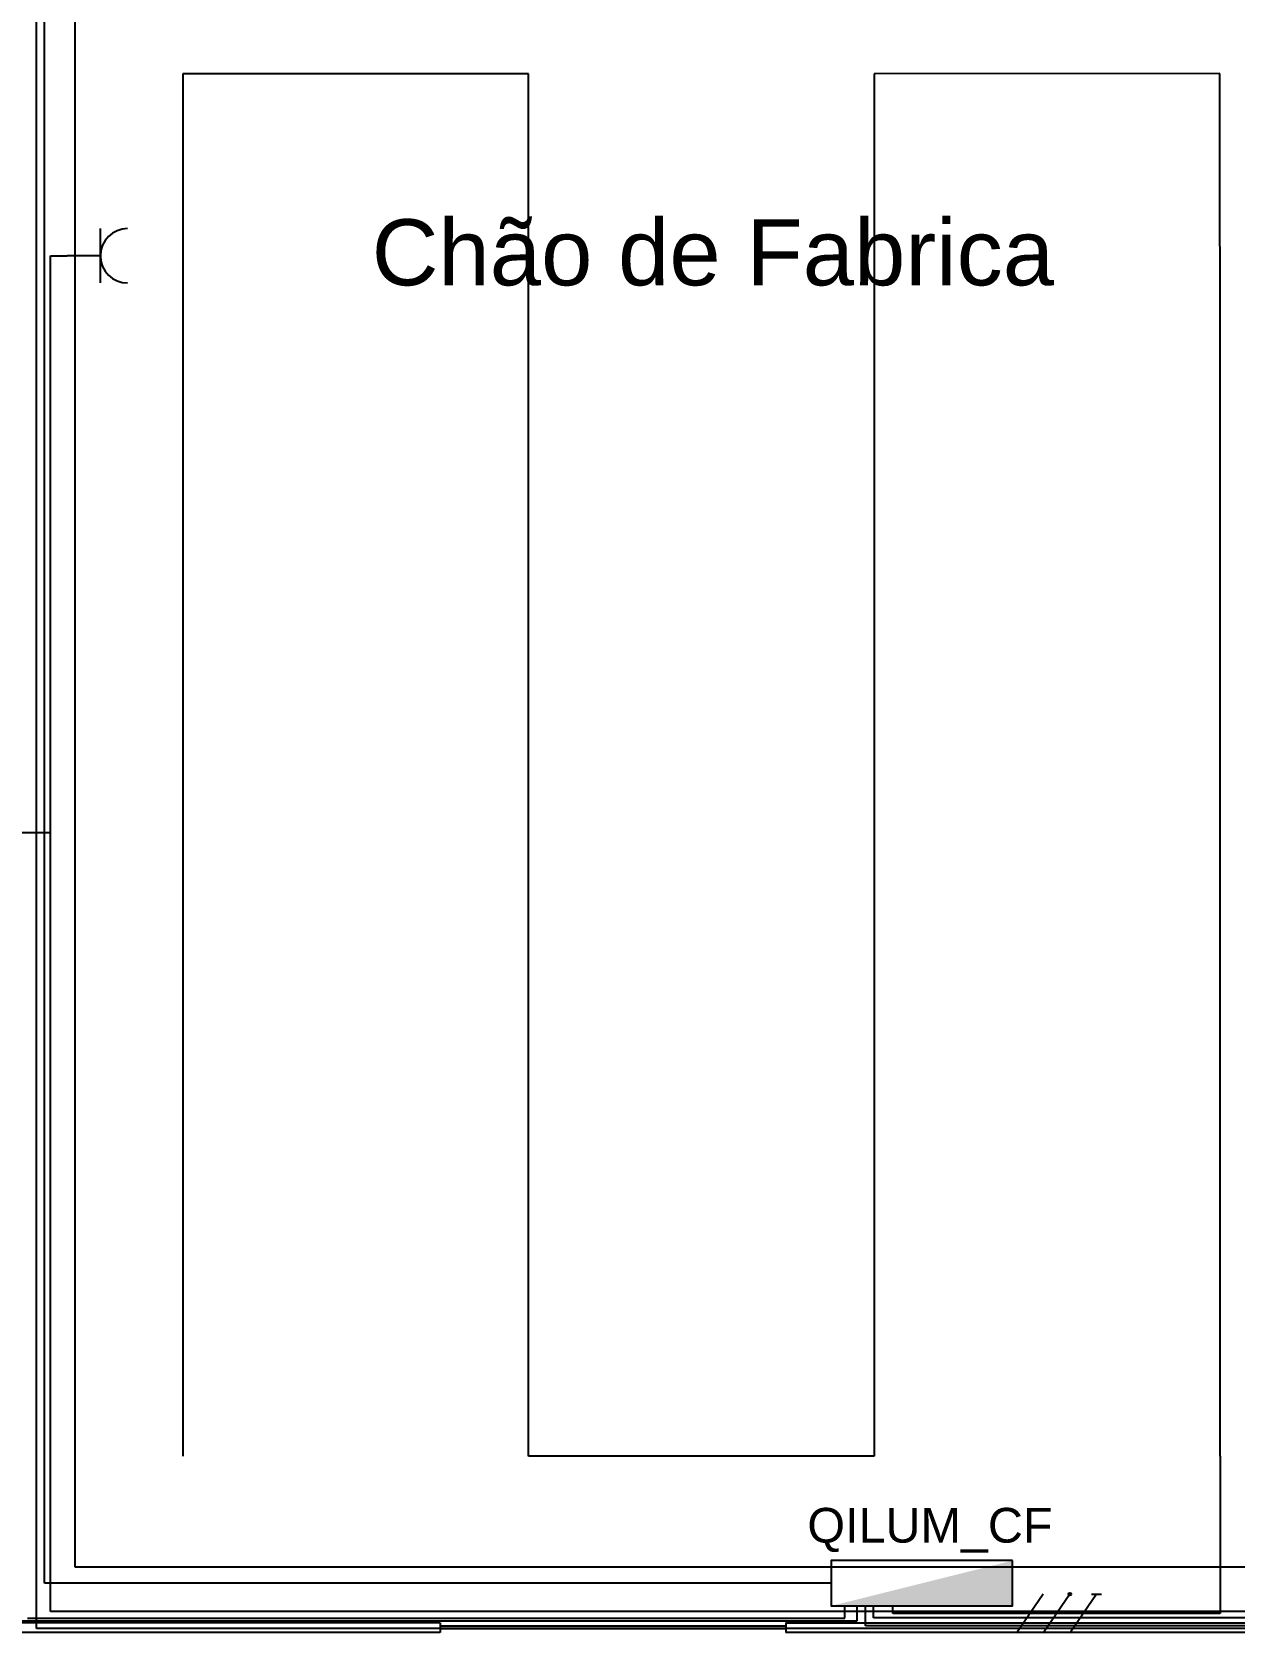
# Model space of a CAD drawing. Header units: millimetres. Extents: x 1250 to 123363, y -1319 to 61624.
# Drawn here: x 16588 to 33984, y 1253 to 24413 of the extents above; entities that cross this region are included whole.
import ezdxf

# ---------------------------------------------------------------- set-up
doc = ezdxf.new("R2010")
doc.units = ezdxf.units.MM
for name, color, linetype in [('Iluminacao', 50, 'Continuous'), ('Iluminação', 50, 'Continuous'), ('NomeDivisoes', 7, 'Continuous'), ('Planta', 7, 'Continuous'), ('Tomadas', 10, 'Continuous')]:
    doc.layers.add(name, color=color, linetype=linetype)
doc.styles.get("Standard").update_dxf_attribs({"font": 'arial.ttf'})

# ---------------------------------------------------------------- blocks, each defined once
blk = doc.blocks.new('3')
at = {"layer": 'Iluminação', "ltscale": 10}
h = blk.add_hatch(color=3, dxfattribs=at)
h.dxf.hatch_style = 1
h.paths.add_polyline_path([(0.0296, 0.0479, 1), (0.0359, 0.0479, 1)])
at = {"layer": 'Iluminação', "color": 3}
for p, q in [((-0.033, 0.0479), (-0.0985, -0.0479)), ((0.0328, 0.0479), (-0.0328, -0.0479)), ((0.0985, 0.0479), (0.033, -0.0479))]:
    blk.add_line(p, q, dxfattribs=at)
at = {"layer": 'Iluminação', "color": 3, "ltscale": 10}
for p, q in [((0.0861, 0.0479), (0.0985, 0.0479)), ((0.0985, 0.0479), (0.1109, 0.0479))]:
    blk.add_line(p, q, dxfattribs=at)
blk.add_circle((0.0328, 0.0479), 0.00315, dxfattribs=at)

msp = doc.modelspace()

# ---------------------------------------------------------------- linework, layer by layer
at = {"layer": 'Iluminacao', "color": 4}
for p, q in [((23767, 23810, -163), (18768, 23810, -163)), ((18768, 23810, -163), (18769, 18809, -163)), ((23769, 18809, -163), (23767, 23810, -163)), ((33767, 23811, -163), (28767, 23810, -163)), ((28767, 23810, -163), (28768, 18809, -163)), ((33768, 18810, -163), (33767, 23811, -163)), ((18769, 18809, -163), (18769, 13808, -163)), ((23769, 13808, -163), (23769, 18809, -163)), ((28768, 18809, -163), (28768, 13808, -163)), ((33768, 13809, -163), (33768, 18810, -163)), ((18769, 13808, -163), (18769, 8810, -163)), ((23769, 8809, -163), (23769, 13808, -163)), ((28768, 13808, -163), (28768, 8809, -163)), ((33768, 8811, -163), (33768, 13809, -163)), ((18769, 8810, -163), (18769, 3809, -163)), ((23769, 3809, -163), (23769, 8809, -163)), ((28768, 8809, -163), (28768, 3809, -163)), ((33768, 3810, -163), (33768, 8811, -163)), ((28768, 3809, -163), (23769, 3809, -163)), ((33768, 3810, -148), (33768, 1533, -148)), ((29038, 1533, -148), (29038, 1637, -148)), ((33768, 1533, -148), (29038, 1533, -148))]:
    msp.add_line(p, q, dxfattribs=at)
at = {"layer": 'Iluminacao', "color": 6}
for p, q in [((28344, 1466, -148), (28344, 1643, -148)), ((16524, 1466, -148), (28344, 1466, -148))]:
    msp.add_line(p, q, dxfattribs=at)
at = {"layer": 'Iluminacao', "color": 30, "true_color": 0xf8991e}
for p, q in [((28523, 1429, -148), (28523, 1640, -148)), ((16320, 1429, -148), (28523, 1429, -148))]:
    msp.add_line(p, q, dxfattribs=at)
at = {"layer": 'Iluminacao', "color": 3}
for p, q in [((28640, 1358, -148), (28640, 1641, -148)), ((68769, 1358, -148), (28640, 1358, -148))]:
    msp.add_line(p, q, dxfattribs=at)
at = {"layer": 'Iluminacao', "color": 2, "true_color": 0xf1eb1f}
for p, q in [((28757, 1472, -148), (28757, 1644, -148)), ((38768, 1472, -148), (28757, 1472, -148))]:
    msp.add_line(p, q, dxfattribs=at)
at = {"layer": 'Iluminacao', "color": 2, "elevation": 0}
msp.add_lwpolyline([(30768, 2299), (28147, 2299), (28147, 1644), (30768, 1644)], close=True, dxfattribs=at)
at = {"layer": 'Iluminacao'}
msp.add_solid([(30768, 2299, 0), (30768, 1644, 0), (28147, 1644, 0)], dxfattribs=at)
at = {"layer": 'Iluminação', "color": 6}
for p, q in [((17212, 20029), (17212, 40940)), ((16769, 9411), (16769, 30288)), ((17212, 2206), (17212, 20029)), ((16769, 1971), (16769, 9411)), ((26072, 2206), (17212, 2206)), ((32884, 2206), (26072, 2206)), ((34276, 2206), (32884, 2206)), ((17212, 1971), (16769, 1971)), ((28147, 1971), (17212, 1971))]:
    msp.add_line(p, q, dxfattribs=at)
at = {"layer": 'Planta'}
for p, q in [((22489, 1401), (1390, 1401)), ((22489, 1401), (22489, 1261)), ((27489, 1401), (27489, 1261)), ((27489, 1401), (91290, 1401)), ((22489, 1261), (1250, 1261)), ((27489, 1351), (22489, 1351)), ((27489, 1311), (22489, 1311)), ((91430, 1261), (27489, 1261))]:
    msp.add_line(p, q, dxfattribs=at)
at = {"layer": 'Tomadas', "color": 1}
for p, q in [((16652, 22044), (16652, 38326)), ((16652, 6210), (16652, 22044)), ((17577, 20782), (17577, 21568)), ((16652, 1318), (16652, 6210)), ((32434, 1318), (16652, 1318)), ((33880, 1318), (32434, 1318)), ((35585, 1318), (33880, 1318))]:
    msp.add_line(p, q, dxfattribs=at)
at = {"layer": 'Tomadas', "color": 2}
for p, q in [((16856, 8728), (16856, 21175)), ((16856, 21175), (17098, 21175)), ((13086, 12832), (16856, 12832)), ((16856, 1564), (16856, 8728)), ((19747, 1564), (16856, 1564)), ((37224, 1564), (19747, 1564))]:
    msp.add_line(p, q, dxfattribs=at)
at = {"layer": 'Tomadas'}
msp.add_line((17577, 21175), (17098, 21175), dxfattribs=at)
at = {"layer": 'Tomadas', "color": 1}
msp.add_arc((17970, 21175), 393, 90, 270, dxfattribs=at)

# ---------------------------------------------------------------- block references
at = {"layer": 'Tomadas', "ltscale": 10, "xscale": 5859.812213992699, "yscale": 5859.812213992699, "zscale": 5859.812213992699}
msp.add_blockref('3', (31403, 1533, -148), dxfattribs=at)

# ---------------------------------------------------------------- texts
at = {"layer": 'Iluminacao', "insert": (27800, 3062), "char_height": 502.04, "attachment_point": 1}
msp.add_mtext_dynamic_manual_height_columns('\\pxr18.6819;QILUM_CF', width=3823.81, gutter_width=2510, heights=[0], dxfattribs=at)
at = {"layer": 'NomeDivisoes'}
msp.add_text('Chão de Fabrica', height=955.51, dxfattribs=at).set_placement((21501, 20748))

doc.saveas('drawing.dxf')
